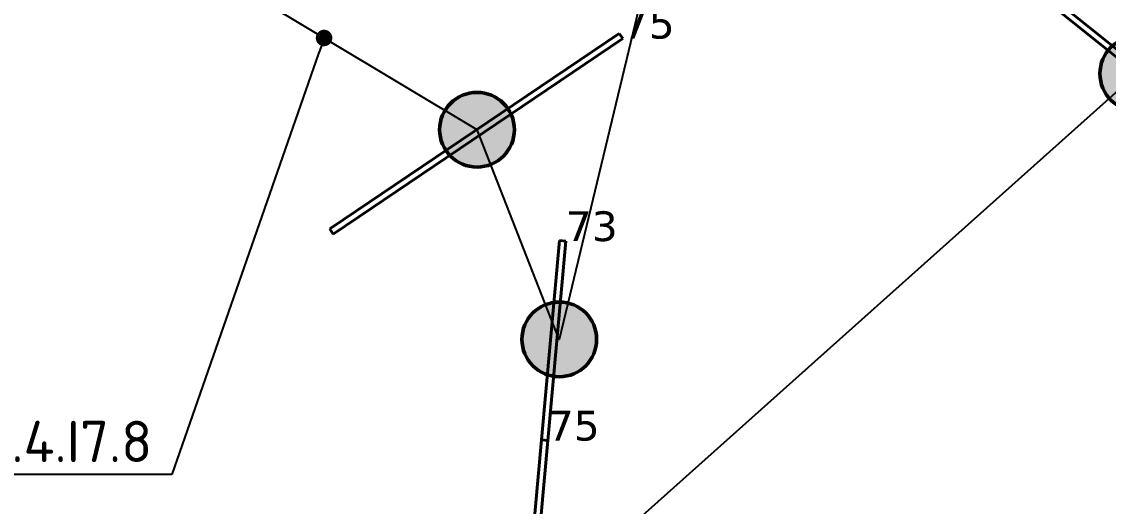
# Model space of a CAD drawing. Header units: millimetres. Extents: x -243740 to 150609, y -473655 to -165121.
# Drawn here: x 50245 to 56825, y -346214 to -343277 of the extents above; entities that cross this region are included whole.
import ezdxf
from ezdxf import colors
from ezdxf.entities.mleader import LeaderData, LeaderLine
from ezdxf.math import Vec2, Vec3

# ---------------------------------------------------------------- set-up
doc = ezdxf.new("R2010")
doc.units = ezdxf.units.MM
doc.layers.add('_Гр.ЩД-1C.10.4.I7.7', color=6, linetype='Continuous')
doc.layers.add('_Гр.ЩД-1C.10.4.I7.8', color=6, linetype='Continuous')
for name, color, linetype, lineweight in [('_освещение_dali', 3, 'Continuous', 50), ('DLX_LUM 17', 5, 'Continuous', 40), ('DLX_LUM 6', 5, 'Continuous', 40)]:
    doc.layers.add(name, color=color, linetype=linetype, lineweight=lineweight)
doc.styles.add('ISOCPEUR', font='isocpeur.ttf')
doc.styles.add('TableTextStyle', font='')
doc.styles.get('TableTextStyle').set_extended_font_data('VERDANA.TTF')
doc.linetypes.add('Truba', pattern='A,3e-05,[4,MSH_7,S=1,R=0,X=0,Y=0],-3.022072', length=3.022102)

# ---------------------------------------------------------------- blocks, each defined once
blk = doc.blocks.new('A$Caabd1818')
at = {"layer": 'DLX_LUM 17'}
for points in [[(52229.2, 54621.7, 0), (53880, 53298, 0)], [(53880, 53298, 0), (52229.2, 54621.7, 0)], [(53880, 53298, 0), (52229.2, 54621.7, 0)], [(52229.2, 54621.7, 0), (53880, 53298, 0)], [(53856.2, 53268.4, 0), (52205.4, 54592.1, 0)], [(52205.4, 54592.1, 0), (53856.2, 53268.4, 0)], [(52205.4, 54592.1, 0), (53856.2, 53268.4, 0)], [(53856.2, 53268.4, 0), (52205.4, 54592.1, 0)], [(48140.7, 52989.3, 0), (49893.7, 54174.4, 0)], [(49893.7, 54174.4, 0), (48140.7, 52989.3, 0)], [(49893.7, 54174.4, 0), (48140.7, 52989.3, 0)], [(48140.7, 52989.3, 0), (49893.7, 54174.4, 0)], [(49893.7, 54174.4, 0), (49893.7, 54174.4, 0)], [(49893.7, 54174.4, 0), (49915, 54142.9, 0)], [(49915, 54142.9, 0), (49893.7, 54174.4, 0)], [(49893.7, 54174.4, 0), (49893.7, 54174.4, 0)], [(49915, 54142.9, 0), (49893.7, 54174.4, 0)], [(49893.7, 54174.4, 0), (49915, 54142.9, 0)], [(49915, 54142.9, 0), (48162, 52957.8, 0)], [(48162, 52957.8, 0), (49915, 54142.9, 0)], [(48162, 52957.8, 0), (49915, 54142.9, 0)], [(49915, 54142.9, 0), (48162, 52957.8, 0)], [(49915, 54142.9, 0), (49915, 54142.9, 0)], [(49915, 54142.9, 0), (49915, 54142.9, 0)], [(48162, 52957.8, 0), (48140.7, 52989.3, 0)], [(48140.7, 52989.3, 0), (48140.7, 52989.3, 0)], [(48140.7, 52989.3, 0), (48162, 52957.8, 0)], [(48140.7, 52989.3, 0), (48140.7, 52989.3, 0)], [(48140.7, 52989.3, 0), (48162, 52957.8, 0)], [(48162, 52957.8, 0), (48140.7, 52989.3, 0)], [(48162, 52957.8, 0), (48162, 52957.8, 0)], [(48162, 52957.8, 0), (48162, 52957.8, 0)], [(49232.9, 49602.6, 0), (49423, 51710.1, 0)], [(49423, 51710.1, 0), (49232.9, 49602.6, 0)], [(49423, 51710.1, 0), (49232.9, 49602.6, 0)], [(49232.9, 49602.6, 0), (49423, 51710.1, 0)], [(49460.9, 51706.6, 0), (49270.8, 49599.2, 0)], [(49270.8, 49599.2, 0), (49460.9, 51706.6, 0)], [(49270.8, 49599.2, 0), (49460.9, 51706.6, 0)], [(49460.9, 51706.6, 0), (49270.8, 49599.2, 0)], [(49423, 51710.1, 0), (49423, 51710.1, 0)], [(49423, 51710.1, 0), (49460.9, 51706.6, 0)], [(49460.9, 51706.6, 0), (49423, 51710.1, 0)], [(49423, 51710.1, 0), (49423, 51710.1, 0)], [(49460.9, 51706.6, 0), (49423, 51710.1, 0)], [(49423, 51710.1, 0), (49460.9, 51706.6, 0)], [(49460.9, 51706.6, 0), (49460.9, 51706.6, 0)], [(49460.9, 51706.6, 0), (49460.9, 51706.6, 0)]]:
    blk.add_polyline3d(points, dxfattribs=at)
at = {"layer": 'DLX_LUM 6'}
for points in [[(49423, 51710.1, 0), (49532.1, 52919.1, 0)], [(49532.1, 52919.1, 0), (49423, 51710.1, 0)], [(49532.1, 52919.1, 0), (49423, 51710.1, 0)], [(49423, 51710.1, 0), (49532.1, 52919.1, 0)], [(49569.9, 52915.7, 0), (49460.9, 51706.6, 0)], [(49460.9, 51706.6, 0), (49569.9, 52915.7, 0)], [(49460.9, 51706.6, 0), (49569.9, 52915.7, 0)], [(49569.9, 52915.7, 0), (49460.9, 51706.6, 0)], [(49532.1, 52919.1, 0), (49532.1, 52919.1, 0)], [(49532.1, 52919.1, 0), (49569.9, 52915.7, 0)], [(49569.9, 52915.7, 0), (49532.1, 52919.1, 0)], [(49532.1, 52919.1, 0), (49532.1, 52919.1, 0)], [(49569.9, 52915.7, 0), (49532.1, 52919.1, 0)], [(49532.1, 52919.1, 0), (49569.9, 52915.7, 0)], [(49569.9, 52915.7, 0), (49569.9, 52915.7, 0)], [(49569.9, 52915.7, 0), (49569.9, 52915.7, 0)], [(49460.9, 51706.6, 0), (49423, 51710.1, 0)], [(49423, 51710.1, 0), (49423, 51710.1, 0)], [(49423, 51710.1, 0), (49460.9, 51706.6, 0)], [(49423, 51710.1, 0), (49423, 51710.1, 0)], [(49423, 51710.1, 0), (49460.9, 51706.6, 0)], [(49460.9, 51706.6, 0), (49423, 51710.1, 0)], [(49460.9, 51706.6, 0), (49460.9, 51706.6, 0)], [(49460.9, 51706.6, 0), (49460.9, 51706.6, 0)]]:
    blk.add_polyline3d(points, dxfattribs=at)
blk = doc.blocks.new('A$Cab2378fa')
at = {"lineweight": 25, "true_color": 0xfff5f5}
h = blk.add_hatch(color=7, dxfattribs=at)
h.dxf.hatch_style = 1
h.paths.add_polyline_path([(0, 0), (-141.6, -170.3, 0.174923), (3, -222.4, 0.197808), (162.3, -156.8)])
h.paths.add_polyline_path([(-163.2, 157.6), (0, 0), (147.8, 177.8, 0.175398), (3, 230.2, 0.209014)])
at = {"lineweight": 25}
h = blk.add_hatch(color=0, dxfattribs=at)
h.paths.add_polyline_path([(162.3, -156.8, 0.442338), (147.8, 177.8), (0, 0)])
h.paths.add_polyline_path([(-141.6, -170.3), (0, 0), (-163.2, 157.6, 0.430096)])
blk.add_circle((3, 3.9), 226.3)
blk = doc.blocks.new('_Dot')
at = {"color": 0, "linetype": 'ByBlock', "lineweight": -2}
blk.add_line((-0.5, 0), (-1, 0), dxfattribs=at)
at = {"color": 0, "linetype": 'ByBlock', "const_width": 0.5}
blk.add_lwpolyline([(-0.25, 0, 1), (0.25, 0, 1)], format="xyb", close=True, dxfattribs=at)

msp = doc.modelspace()

# ---------------------------------------------------------------- linework, layer by layer
at = {"layer": '_Гр.ЩД-1C.10.4.I7.7', "ltscale": 100}
msp.add_lwpolyline([(58924, -336804.7), (60276.6, -337744.6), (62980.9, -337153.5), (63151.6, -337302.2), (61591.5, -338020.8), (61753.8, -337717.9), (59648.5, -338686.4), (59648.5, -338914.6), (59578, -340559.3), (58356, -342074.1), (57000.5, -343591.5), (53338.5, -346865)], dxfattribs=at)
at = {"layer": '_Гр.ЩД-1C.10.4.I7.8', "ltscale": 100}
msp.add_lwpolyline([(57581.4, -341609.5), (56287.3, -341615.5), (56371.4, -340422.1), (56202.4, -340271.6), (53782.3, -339948.8), (54324.6, -341113), (54428.1, -341335.3), (53500.2, -345202.1), (53002, -343931.5), (51149.6, -342819.4), (52626.1, -342145), (53117.5, -341118.2), (52548, -341951.2), (51157, -342593.2), (50866.2, -342615.8), (50805.7, -342543), (51819.6, -341472), (51987.9, -341630.1), (53142.8, -340357.7), (52967.2, -340198.3), (49200.3, -342760.3)], dxfattribs=at)

# ---------------------------------------------------------------- block references
at = {"layer": '_освещение_dali', "color": 5, "ltscale": 100}
for p in [(56997.5, -343595.4), (52999, -343935.4), (53497.2, -345206)]:
    msp.add_blockref('A$Cab2378fa', p, dxfattribs=at)
at = {"layer": 'Defpoints', "linetype": 'Truba', "ltscale": 100}
msp.add_blockref('A$Caabd1818', (3969.7, -397521.8), dxfattribs=at)

# ---------------------------------------------------------------- texts
at = {"layer": '_освещение_dali', "color": 9, "true_color": 0xbcb7d9, "style": 'TableTextStyle'}
for s, p in [('75', (53884.7, -343378.9)), ('73', (53539.6, -344606.1))]:
    msp.add_text(s, height=180, dxfattribs=at).set_placement(p)
at = {"layer": '_освещение_dali', "color": 151, "true_color": 0x94b7dc, "style": 'TableTextStyle'}
msp.add_text('75', height=180, dxfattribs=at).set_placement((53430.6, -345815.1))

# ---------------------------------------------------------------- leaders
at = {"layer": '_Гр.ЩД-1C.10.4.I7.8', "ltscale": 100}
ml = msp.add_multileader_mtext('Standard', dxfattribs=at)
ml.set_content('Гр.ЩД-1C.10.4.I7.8', color=256, style='ISOCPEUR')
ml.set_leader_properties()
ml.set_arrow_properties(name='DOT')
ml.build(insert=Vec2(0, 0))
ml.multileader.update_dxf_attribs({"has_dogleg": 0, "text_left_attachment_type": 6, "text_right_attachment_type": 6, "arrow_head_size": 100})
ctx = ml.context
ctx.base_point, ctx.char_height, ctx.arrow_head_size, ctx.landing_gap_size, ctx.plane_origin = Vec3(48178.6, -346020.5), 250, 100, 200, Vec3(132359.6, -217511.2)
ctx.left_attachment, ctx.right_attachment = 6, 6
notes = []
notes.append((ctx, [(1, (1, 1, 0), (51161.6, -346020.5), (-1, 0), 8, [(1, [(52075.8, -343375.4)], 0, [])])]))
ctx.mtext.insert, ctx.mtext.width, ctx.mtext.flow_direction = Vec3(48378.6, -345695.5), 2425, 5
for ctx, leaders in notes:
    for number, flags, end, landing, length, lines in leaders:
        leader = LeaderData()
        leader.index, (leader.has_last_leader_line, leader.has_dogleg_vector, leader.attachment_direction) = number, flags
        leader.last_leader_point, leader.dogleg_vector, leader.dogleg_length = Vec3(end), Vec3(landing), length
        for number, points, colour, breaks in lines:
            line = LeaderLine()
            line.index, line.vertices, line.color, line.breaks = number, Vec3.list(points), colors.encode_raw_color(colour), breaks
            leader.lines.append(line)
        ctx.leaders.append(leader)

doc.saveas('drawing.dxf')
